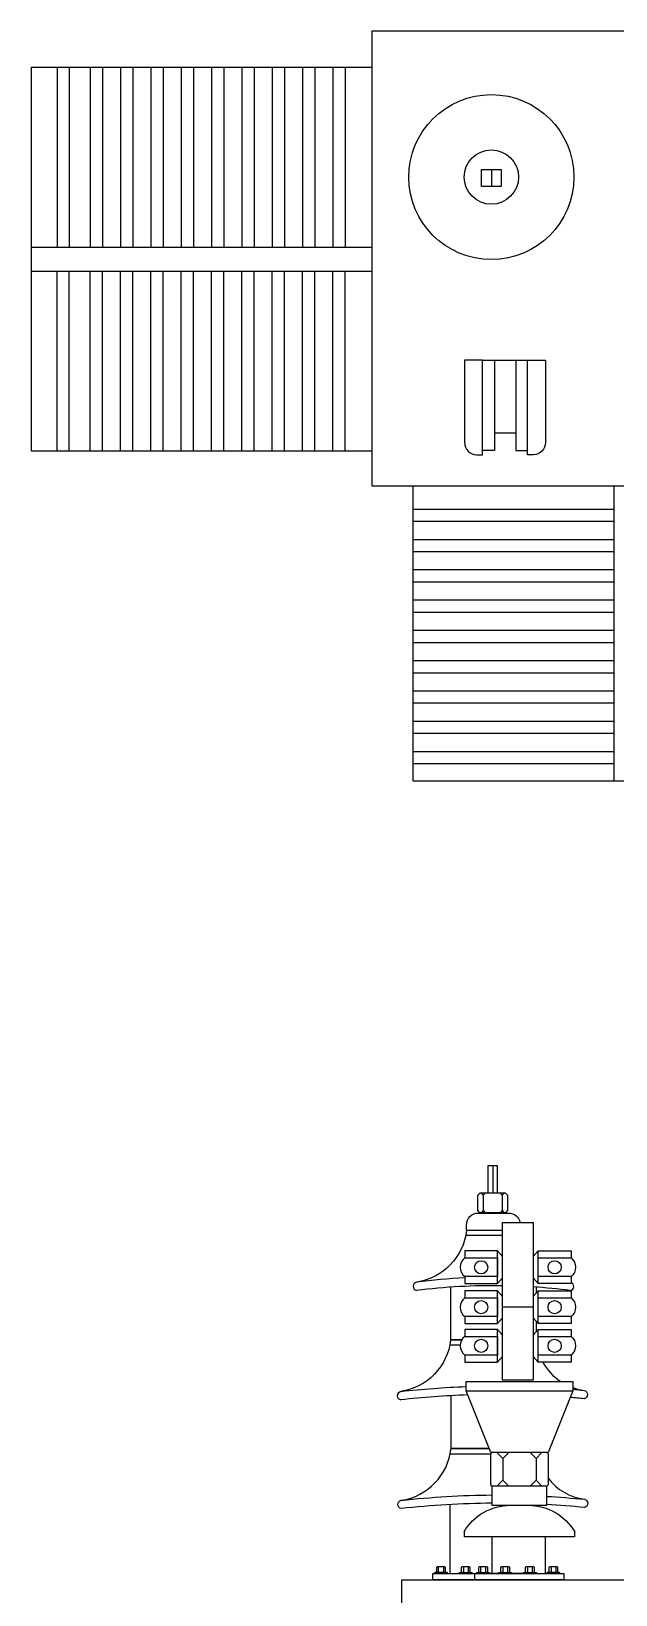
# Model space of a CAD drawing. Header units: millimetres. Extents: x 20927 to 53748, y 38421 to 54891.
# Drawn here: x 35787 to 36371, y 40351 to 41915 of the extents above; entities that cross this region are included whole.
import ezdxf

# ---------------------------------------------------------------- set-up
doc = ezdxf.new("R2010")
doc.units = ezdxf.units.MM
doc.layers.add('DETAIL', color=4, linetype='Continuous')
doc.layers.add('TRANS', color=2, linetype='Continuous')

msp = doc.modelspace()

# ---------------------------------------------------------------- linework, layer by layer
at = {"layer": 'DETAIL', "ltscale": 0.25}
for p, q in [((35812.4, 41879.5), (35812.4, 41699.6)), ((35824.5, 41879.5), (35824.5, 41699.6)), ((35845.5, 41879.5), (35845.5, 41699.6)), ((35857.7, 41879.5), (35857.7, 41699.6)), ((35875.9, 41879.5), (35875.9, 41699.6)), ((35888, 41879.5), (35888, 41699.6)), ((35906.2, 41879.5), (35906.2, 41699.6)), ((35918.3, 41879.5), (35918.3, 41699.6)), ((35936.5, 41879.5), (35936.5, 41699.6)), ((35948.6, 41879.5), (35948.6, 41699.6)), ((35966.8, 41879.5), (35966.8, 41699.6)), ((35978.9, 41879.5), (35978.9, 41699.6)), ((35997.1, 41879.5), (35997.1, 41699.6)), ((36009.3, 41879.5), (36009.3, 41699.6)), ((36027.5, 41879.5), (36027.5, 41699.6)), ((36039.6, 41879.5), (36039.6, 41699.6)), ((36057.8, 41879.5), (36057.8, 41699.6)), ((36069.9, 41879.5), (36069.9, 41699.6)), ((36088.1, 41879.5), (36088.1, 41699.6)), ((36100.2, 41879.5), (36100.2, 41699.6)), ((35786.7, 41699.6), (36126.8, 41699.6)), ((35786.7, 41675.4), (36126.8, 41675.4)), ((35812.4, 41495.5), (35812.4, 41675.4)), ((35824.5, 41495.5), (35824.5, 41675.4)), ((35845.5, 41495.5), (35845.5, 41675.4)), ((35857.7, 41495.5), (35857.7, 41675.4)), ((35875.9, 41495.5), (35875.9, 41675.4)), ((35888, 41495.5), (35888, 41675.4)), ((35906.2, 41495.5), (35906.2, 41675.4)), ((35918.3, 41495.5), (35918.3, 41675.4)), ((35936.5, 41495.5), (35936.5, 41675.4)), ((35948.6, 41495.5), (35948.6, 41675.4)), ((35966.8, 41495.5), (35966.8, 41675.4)), ((35978.9, 41495.5), (35978.9, 41675.4)), ((35997.1, 41495.5), (35997.1, 41675.4)), ((36009.3, 41495.5), (36009.3, 41675.4)), ((36027.5, 41495.5), (36027.5, 41675.4)), ((36039.6, 41495.5), (36039.6, 41675.4)), ((36057.8, 41495.5), (36057.8, 41675.4)), ((36069.9, 41495.5), (36069.9, 41675.4)), ((36088.1, 41495.5), (36088.1, 41675.4)), ((36100.2, 41495.5), (36100.2, 41675.4)), ((36237.5, 41586.5), (36282.6, 41586.5)), ((36369, 41165.4), (36369, 41460.7)), ((36168.1, 41437.5), (36369, 41437.5)), ((36168.1, 41425.4), (36369, 41425.4)), ((36168.1, 41407.2), (36369, 41407.2)), ((36168.1, 41395.1), (36369, 41395.1)), ((36168.1, 41376.9), (36369, 41376.9)), ((36168.1, 41364.8), (36369, 41364.8)), ((36168.1, 41346.6), (36369, 41346.6)), ((36168.1, 41334.5), (36369, 41334.5)), ((36168.1, 41316.3), (36369, 41316.3)), ((36168.1, 41304.1), (36369, 41304.1)), ((36168.1, 41286), (36369, 41286)), ((36168.1, 41273.8), (36369, 41273.8)), ((36168.1, 41255.6), (36369, 41255.6)), ((36168.1, 41243.5), (36369, 41243.5)), ((36168.1, 41225.3), (36369, 41225.3)), ((36168.1, 41213.2), (36369, 41213.2)), ((36168.1, 41195), (36369, 41195)), ((36168.1, 41182.9), (36369, 41182.9)), ((36252.6, 40695.4), (36257.6, 40689.8)), ((36293.2, 40695.4), (36288.2, 40689.8)), ((36252.6, 40662.7), (36257.6, 40668.3)), ((36293.2, 40662.7), (36288.2, 40668.3)), ((36252.6, 40655.5), (36257.6, 40649.8)), ((36293.2, 40655.5), (36288.2, 40649.8)), ((36288.2, 40639.1), (36257.6, 40639.1)), ((36252.6, 40622.7), (36257.6, 40628.4)), ((36293.2, 40622.7), (36288.2, 40628.4)), ((36252.6, 40616.9), (36257.6, 40611.2)), ((36293.2, 40616.9), (36288.2, 40611.2)), ((36252.6, 40584.1), (36257.6, 40589.8)), ((36293.2, 40584.1), (36288.2, 40589.8)), ((36221.1, 40555.4), (36221.1, 40564.6)), ((36221.1, 40564.6), (36327.7, 40564.6)), ((36327.7, 40564.6), (36327.7, 40555.4)), ((36205, 40441.7), (36205, 40372.9)), ((36247, 40409.1), (36247, 40372.9)), ((36300.3, 40409.1), (36300.3, 40372.9))]:
    msp.add_line(p, q, dxfattribs=at)
at = {"layer": 'DETAIL', "color": 241, "ltscale": 0.25}
for p, q in [((36246.4, 41777.3), (36246.4, 41760)), ((36247.7, 40780.9), (36247.7, 40753.4)), ((36238.2, 40751.1), (36235.9, 40753.4)), ((36257.2, 40751.1), (36259.5, 40753.4)), ((36238.2, 40735.7), (36235.9, 40733.3)), ((36257.2, 40735.7), (36259.5, 40733.3)), ((36293.2, 40688.4), (36326, 40688.4)), ((36293.2, 40669.7), (36293.2, 40688.4)), ((36326, 40669.7), (36293.2, 40669.7)), ((36293.2, 40648.5), (36326, 40648.5)), ((36293.2, 40629.7), (36293.2, 40648.5)), ((36326, 40629.7), (36293.2, 40629.7)), ((36293.2, 40609.9), (36326, 40609.9)), ((36293.2, 40591.1), (36293.2, 40609.9)), ((36326, 40591.1), (36293.2, 40591.1)), ((36257.8, 40466.2), (36263.8, 40460.2)), ((36291, 40466.2), (36296.9, 40460.2)), ((36193.7, 40379.1), (36194.3, 40379.7)), ((36193.7, 40374.4), (36194.3, 40373.8)), ((36198.4, 40379.1), (36198.4, 40374.4)), ((36218.5, 40379.1), (36219, 40379.7)), ((36218.5, 40374.4), (36219, 40373.8)), ((36223.2, 40379.1), (36222.6, 40379.7)), ((36223.2, 40374.4), (36222.6, 40373.8)), ((36235.8, 40379.1), (36236.4, 40379.7)), ((36235.8, 40374.4), (36236.4, 40373.8)), ((36240.5, 40379.1), (36240.5, 40374.4)), ((36257.8, 40379.1), (36257.8, 40374.4)), ((36262.5, 40379.1), (36262.5, 40374.4)), ((36282.5, 40379.1), (36282.5, 40374.4)), ((36287.2, 40379.1), (36287.2, 40374.4)), ((36306, 40379.1), (36306, 40374.4)), ((36310.7, 40379.1), (36310.7, 40374.4))]:
    msp.add_line(p, q, dxfattribs=at)
msp.add_lwpolyline([(36236.6, 41777.3), (36256.2, 41777.3), (36256.2, 41760), (36236.6, 41760)], close=True, dxfattribs=at)
for points in [[(36237.5, 41586.5), (36219.6, 41586.5), (36219.6, 41504.1, 0.414214), (36231.7, 41491.9), (36237.5, 41491.9)], [(36282.6, 41586.5), (36300.5, 41586.5), (36300.5, 41504.1, -0.414214), (36288.4, 41491.9), (36282.6, 41491.9)], [(36190.2, 40373.8, 1.027334), (36190.2, 40372.6), (36202, 40372.6, 1.027334), (36202, 40373.8)], [(36226.7, 40372.6), (36214.9, 40372.6, -1.027334), (36214.9, 40373.8), (36226.7, 40373.8, -1.027334)]]:
    msp.add_lwpolyline(points, format="xyb", close=True, dxfattribs=at)
at = {"layer": 'DETAIL', "ltscale": 0.25}
for points in [[(36249.4, 41586.5), (36249.4, 41496.2), (36237.5, 41496.2)], [(36270.7, 41586.5), (36270.7, 41496.2), (36282.6, 41496.2)], [(36249.4, 41513.6), (36270.7, 41513.6)], [(36243.1, 40753.4), (36243.1, 40780.9), (36252.3, 40780.9), (36252.3, 40753.4)], [(36235.3, 40733.3), (36232.9, 40735.7), (36232.9, 40751.1), (36235.3, 40753.4), (36260.1, 40753.4), (36262.5, 40751.1), (36262.5, 40735.7), (36260.1, 40733.3)], [(36260.1, 40733.6), (36235.3, 40733.6)], [(36291.2, 40659.2), (36291.2, 40653.2)], [(36291.2, 40625), (36291.2, 40614.6)], [(36301.8, 40493.6), (36303, 40492.4), (36303, 40461.4), (36301.8, 40460.2), (36247, 40460.2), (36245.9, 40461.4), (36245.9, 40492.4), (36247, 40493.6)], [(36247, 40460.2), (36247, 40440.9), (36301.8, 40440.9), (36301.8, 40460.2)], [(36329.4, 40414.7), (36329.4, 40409.2), (36219.4, 40409.2), (36219.4, 40414.7)], [(36309, 40366.5), (36187.9, 40366.5), (36187.9, 40372.6), (36318.9, 40372.6), (36318.9, 40366.5), (36230, 40366.5), (36230, 40372.6)]]:
    msp.add_lwpolyline(points, dxfattribs=at)
at = {"layer": 'DETAIL', "color": 241, "ltscale": 0.25}
for points in [[(36240.6, 40753.4), (36238.2, 40751.1), (36238.2, 40735.7), (36240.6, 40733.3)], [(36254.8, 40753.4), (36257.2, 40751.1), (36257.2, 40735.7), (36254.8, 40733.3)], [(36257.6, 40710.7), (36220.7, 40710.7)], [(36204.9, 40601.4), (36215.3, 40601.4)], [(36205.3, 40492.5), (36245.9, 40492.5)], [(36263.8, 40493.6), (36257.8, 40487.7), (36251.9, 40493.6)], [(36296.9, 40493.6), (36291, 40487.7), (36285.1, 40493.6)], [(36257.8, 40487.7), (36257.8, 40466.2), (36251.9, 40460.2)], [(36291, 40487.7), (36291, 40466.2), (36285.1, 40460.2)], [(36192.4, 40373.8), (36191.8, 40374.4), (36191.8, 40379.1), (36192.4, 40379.7), (36199.7, 40379.7), (36200.3, 40379.1), (36200.3, 40374.4), (36199.7, 40373.8)], [(36193.1, 40373.8), (36193.7, 40374.4), (36193.7, 40379.1), (36193.1, 40379.7)], [(36199, 40379.7), (36198.4, 40379.1), (36197.8, 40379.7)], [(36199, 40373.8), (36198.4, 40374.4), (36197.8, 40373.8)], [(36217.2, 40373.8), (36216.6, 40374.4), (36216.6, 40379.1), (36217.2, 40379.7), (36224.5, 40379.7), (36225, 40379.1), (36225, 40374.4), (36224.5, 40373.8)], [(36217.9, 40379.7), (36218.5, 40379.1), (36218.5, 40374.4), (36217.9, 40373.8)], [(36223.8, 40379.7), (36223.2, 40379.1), (36223.2, 40374.4), (36223.8, 40373.8)], [(36234.5, 40373.8), (36233.9, 40374.4), (36233.9, 40379.1), (36234.5, 40379.7), (36241.8, 40379.7), (36242.4, 40379.1), (36242.4, 40374.4), (36241.8, 40373.8)], [(36235.2, 40373.8), (36235.8, 40374.4), (36235.8, 40379.1), (36235.2, 40379.7)], [(36241.1, 40379.7), (36240.5, 40379.1), (36239.9, 40379.7)], [(36241.1, 40373.8), (36240.5, 40374.4), (36239.9, 40373.8)], [(36256.5, 40373.8), (36255.9, 40374.4), (36255.9, 40379.1), (36256.5, 40379.7), (36263.8, 40379.7), (36264.4, 40379.1), (36264.4, 40374.4), (36263.8, 40373.8)], [(36257.2, 40379.7), (36257.8, 40379.1), (36258.4, 40379.7)], [(36257.2, 40373.8), (36257.8, 40374.4), (36258.4, 40373.8)], [(36263.1, 40379.7), (36262.5, 40379.1), (36261.9, 40379.7)], [(36263.1, 40373.8), (36262.5, 40374.4), (36261.9, 40373.8)], [(36281.2, 40373.8), (36280.6, 40374.4), (36280.6, 40379.1), (36281.2, 40379.7), (36288.5, 40379.7), (36289.1, 40379.1), (36289.1, 40374.4), (36288.5, 40373.8)], [(36281.9, 40379.7), (36282.5, 40379.1), (36283.1, 40379.7)], [(36281.9, 40373.8), (36282.5, 40374.4), (36283.1, 40373.8)], [(36287.8, 40379.7), (36287.2, 40379.1), (36286.6, 40379.7)], [(36287.8, 40373.8), (36287.2, 40374.4), (36286.6, 40373.8)], [(36304.7, 40373.8), (36304.1, 40374.4), (36304.1, 40379.1), (36304.7, 40379.7), (36312, 40379.7), (36312.6, 40379.1), (36312.6, 40374.4), (36312, 40373.8)], [(36305.4, 40379.7), (36306, 40379.1), (36306.6, 40379.7)], [(36305.4, 40373.8), (36306, 40374.4), (36306.6, 40373.8)], [(36311.3, 40379.7), (36310.7, 40379.1), (36310.1, 40379.7)], [(36311.3, 40373.8), (36310.7, 40374.4), (36310.1, 40373.8)]]:
    msp.add_lwpolyline(points, dxfattribs=at)
at = {"layer": 'DETAIL', "ltscale": 0.25}
for points in [[(36221.5, 40715.8), (36221.5, 40721.5, -0.414214), (36233.3, 40733.3), (36263.6, 40733.3, -0.354737), (36275.1, 40723.9)], [(36327.7, 40558.6, 0.052237), (36339, 40555.8, -0.821628), (36339, 40547.5, 0.004039), (36325.1, 40548.8)], [(36156.3, 40437.6, -0.821628), (36156.3, 40445.9, 0.340644), (36206.1, 40497.6), (36244.3, 40497.6), (36206.1, 40497.6), (36206.1, 40550.3)], [(36303, 40468.1, 0.196543), (36339.4, 40446.9, -0.821628), (36339.4, 40438.7, 0.010913), (36301.8, 40441.6)], [(36219.1, 40414.2, -0.26809), (36265.3, 40440.9)], [(36283.6, 40440.9, -0.26809), (36329.7, 40414.2)]]:
    msp.add_lwpolyline(points, format="xyb", dxfattribs=at)
at = {"layer": 'DETAIL', "color": 241, "ltscale": 0.25}
for points in [[(36257.6, 40715.8), (36221.5, 40715.8, -0.340644), (36171.6, 40664.1, 0.821628), (36171.6, 40655.8)], [(36205.7, 40659.2), (36205.7, 40606.4), (36216.8, 40606.4), (36205.7, 40606.4, -0.340644), (36155.8, 40554.7, 0.821628), (36155.8, 40546.4)], [(36254.2, 40372.6, -1.027334), (36254.2, 40373.8), (36266, 40373.8, -1.027334), (36266, 40372.6), (36232.2, 40372.6, -1.027334), (36232.2, 40373.8), (36244, 40373.8, -1.027334), (36244, 40372.6)], [(36278.9, 40372.6, -1.027334), (36278.9, 40373.8), (36290.8, 40373.8, -1.027334), (36290.8, 40372.6), (36267.1, 40372.6)], [(36292.6, 40372.6), (36314.3, 40372.6, 1.027334), (36314.3, 40373.8), (36302.4, 40373.8, 1.027334), (36302.4, 40372.6)]]:
    msp.add_lwpolyline(points, format="xyb", dxfattribs=at)
at = {"layer": 'DETAIL', "ltscale": 0.25}
for points in [[(36257.6, 40723.9), (36288.2, 40723.9), (36288.2, 40566.2), (36257.6, 40566.2)], [(36252.6, 40669.7), (36219.8, 40669.7), (36219.8, 40662.7), (36252.6, 40662.7), (36252.6, 40695.4), (36219.8, 40695.4), (36219.8, 40688.4), (36252.6, 40688.4)], [(36252.6, 40629.7), (36219.8, 40629.7), (36219.8, 40622.7), (36252.6, 40622.7), (36252.6, 40655.5), (36219.8, 40655.5), (36219.8, 40648.5), (36252.6, 40648.5)], [(36252.6, 40591.1), (36219.8, 40591.1), (36219.8, 40584.1), (36252.6, 40584.1), (36252.6, 40616.9), (36219.8, 40616.9), (36219.8, 40609.9), (36252.6, 40609.9)], [(36327.7, 40555.4), (36303, 40493.6), (36245.9, 40493.6), (36221.1, 40555.4)]]:
    msp.add_lwpolyline(points, close=True, dxfattribs=at)
for points in [[(36326, 40669.7), (36326, 40662.7), (36293.2, 40662.7), (36293.2, 40695.4), (36326, 40695.4), (36326, 40688.4, -0.489677)], [(36326, 40629.7), (36326, 40622.7), (36293.2, 40622.7), (36293.2, 40655.5), (36326, 40655.5), (36326, 40648.5, -0.489677)], [(36326, 40591.1), (36326, 40584.1), (36293.2, 40584.1), (36293.2, 40616.9), (36326, 40616.9), (36326, 40609.9, -0.489677)]]:
    msp.add_lwpolyline(points, format="xyb", close=True, dxfattribs=at)
msp.add_circle((36246.4, 41769.6), 82.5, dxfattribs=at)
at = {"layer": 'DETAIL', "color": 241, "ltscale": 0.25}
for centre, radius in [((36246.4, 41769.6), 27.2), ((36236.2, 40679), 6.61), ((36309.6, 40679), 6.61), ((36236.2, 40639.1), 6.61), ((36309.6, 40639.1), 6.61), ((36236.2, 40600.4), 6.61), ((36309.6, 40600.4), 6.61)]:
    msp.add_circle(centre, radius, dxfattribs=at)
for centre, radius, start, end in [((36227.1, 40679.1), 11.9, 127.8201, 232.1799), ((36248.4, 40059.8), 609.2, 92.6906, 97.2459), ((36248.4, 40059.8), 609.2, 86.2012, 86.2586), ((36227.1, 40639.1), 11.9, 127.8201, 232.1799), ((36227.1, 40600.5), 11.9, 127.8201, 232.1799), ((36252.4, 39695.5), 864.4, 92.0707, 96.4129), ((36252.4, 39695.5), 864.4, 84.2493, 84.999), ((36252.8, 39586.5), 864.4, 90.3819, 96.4129), ((36252.8, 39586.5), 864.4, 84.2493, 86.7503), ((36242.5, 40373.2), 0.609, 268.4551, 271.5449)]:
    msp.add_arc(centre, radius, start, end, dxfattribs=at)
at = {"layer": 'DETAIL', "ltscale": 0.25}
for centre, radius, start, end in [((36248.4, 40051.4), 609.2, 89.1365, 97.2459), ((36248.4, 40051.4), 609.2, 82.7541, 86.2586), ((36324.5, 40659.9), 4.21, 281.1851, 69.0012), ((36346.7, 40610.9), 55.7, 208.7618, 236.226), ((36252.4, 39687.4), 864.4, 91.963, 96.4129), ((36252.8, 39578.6), 864.4, 90.3819, 96.4129)]:
    msp.add_arc(centre, radius, start, end, dxfattribs=at)
at = {"layer": 'TRANS', "ltscale": 0.25}
for points in [[(37006.6, 41915.4), (36126.8, 41915.4), (36126.8, 41460.7), (37006.6, 41460.7)], [(36126.8, 41495.5), (35786.7, 41495.5), (35786.7, 41879.5), (36126.8, 41879.5)], [(37035.2, 41436.6), (37035.2, 41165.4), (36168.1, 41165.4), (36168.1, 41460.7)], [(36156.8, 39348.4), (36156.8, 40366.5), (37050.6, 40366.5), (37050.6, 39348.4)]]:
    msp.add_lwpolyline(points, dxfattribs=at)

doc.saveas('drawing.dxf')
